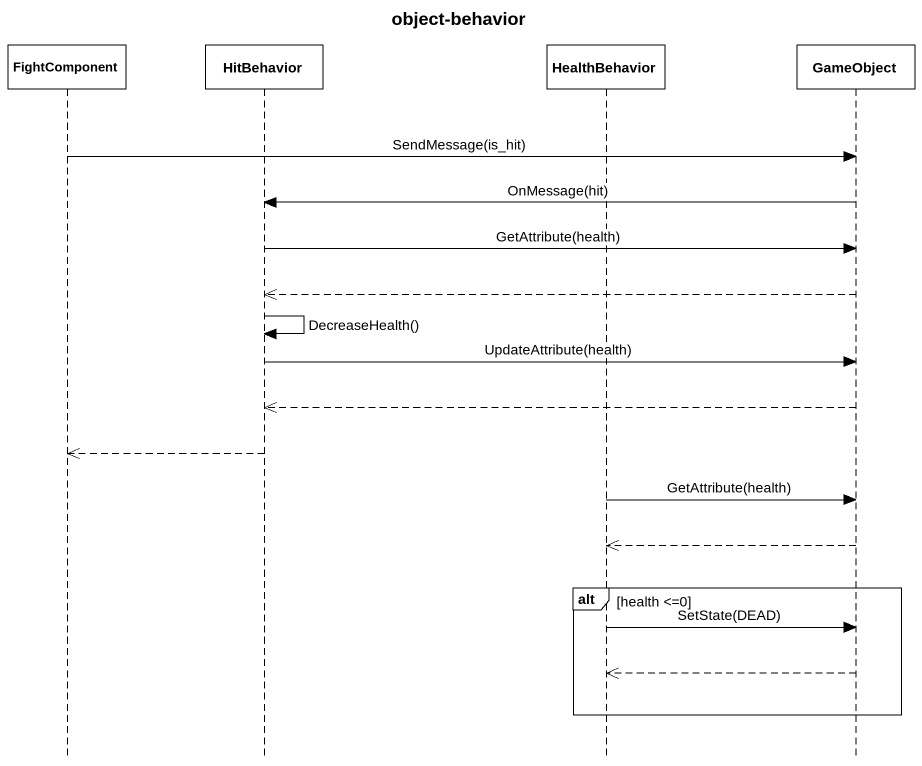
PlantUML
@startuml
title object-behavior
hide footbox
participant FightComponent
participant HitBehavior
participant HealthBehavior
participant GameObject

FightComponent -> GameObject : SendMessage(is_hit)
GameObject -> HitBehavior : OnMessage(hit)
HitBehavior -> GameObject : GetAttribute(health)
GameObject -->> HitBehavior
HitBehavior -> HitBehavior : DecreaseHealth()
HitBehavior -> GameObject : UpdateAttribute(health)
GameObject -->> HitBehavior
HitBehavior -->> FightComponent
HealthBehavior -> GameObject : GetAttribute(health)
GameObject -->> HealthBehavior
alt health <=0
  HealthBehavior -> GameObject : SetState(DEAD)
  GameObject -->> HealthBehavior
end
@enduml
